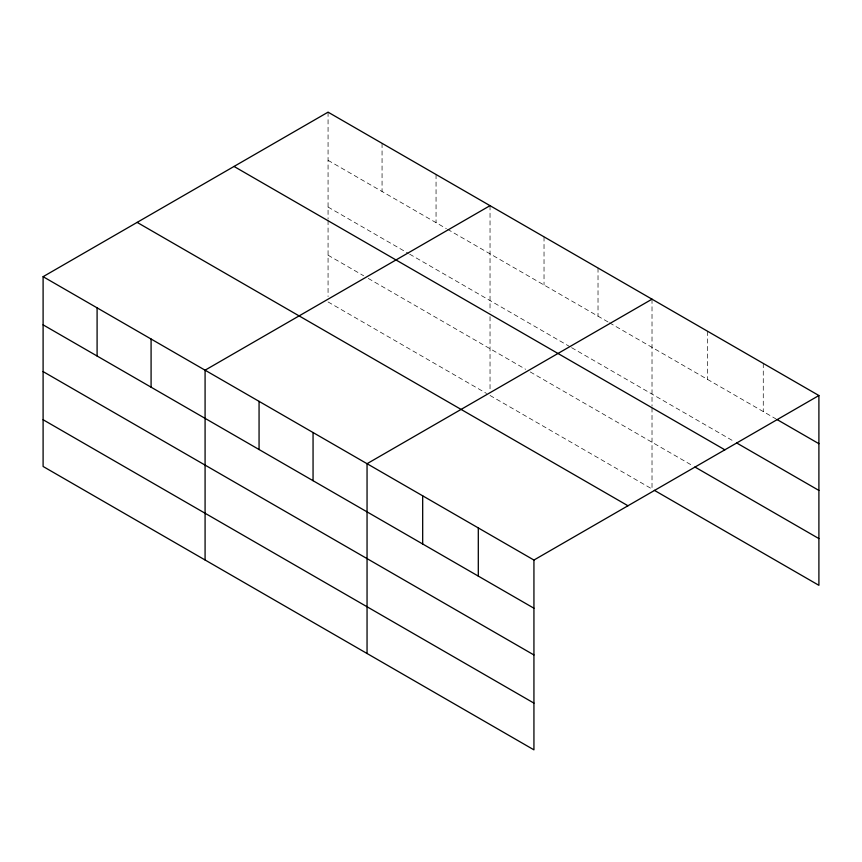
<?xml version="1.0" encoding="UTF-8"?>
<svg xmlns="http://www.w3.org/2000/svg" width="862" height="862" viewBox="0 0 862 862"><rect width="100%" height="100%" fill="white"/><g stroke="black" fill="none" stroke-linecap="round" stroke-linejoin="round"><path stroke-width="0.65" stroke-dasharray="4.31 3.23" d="M328.066 160.321L446.387 228.635M447.54 229.303L608.367 322.151M609.509 322.819L776.015 418.943M328.066 207.063L408.48 253.482M409.633 254.15L570.45 346.998M571.603 347.666L734.295 441.592M328.066 255.206L363.678 275.765M368.268 278.426L525.648 369.281M530.249 371.942L692.574 465.663M328.066 301.948L486.599 393.471M490.036 395.464L652.017 488.98L652.017 407.467M763.269 363.419L763.269 411.583M707.648 331.299L707.648 379.474M652.017 299.179L652.017 406.131M598.023 268.007L598.023 316.182M544.03 236.834L544.03 285.01M490.036 205.662L490.036 311.279M490.036 316.623L490.036 391.456M436.053 174.49L436.053 222.665M382.06 143.318L382.06 191.493M328.066 112.157L328.066 219.099M328.066 220.435L328.066 296.603"/><path stroke-width="1.29" d="M533.934 654.958L533.934 560.052L43.1 276.68L43.1 466.471L533.934 749.843L533.934 654.958L43.1 371.587M43.1 276.68L328.066 112.157L818.9 395.529L818.9 585.32L654.333 490.316M490.036 205.662L205.081 370.186L205.081 559.988M652.017 299.179L367.05 463.702L367.05 653.504M533.934 560.052L818.9 395.529M777.179 419.622L818.9 443.704M736.622 442.939L818.9 490.435M234.022 166.441L724.867 449.824M694.901 466.999L818.9 538.588M137.133 222.385L627.978 505.768M43.1 324.845L533.934 608.227M43.1 419.729L533.934 703.112M478.302 527.943L478.302 576.107M422.682 495.822L422.682 543.997M313.057 432.53L313.057 480.705M259.063 401.358L259.063 449.533M151.087 339.014L151.087 387.189M97.094 307.842L97.094 356.017"/></g></svg>
